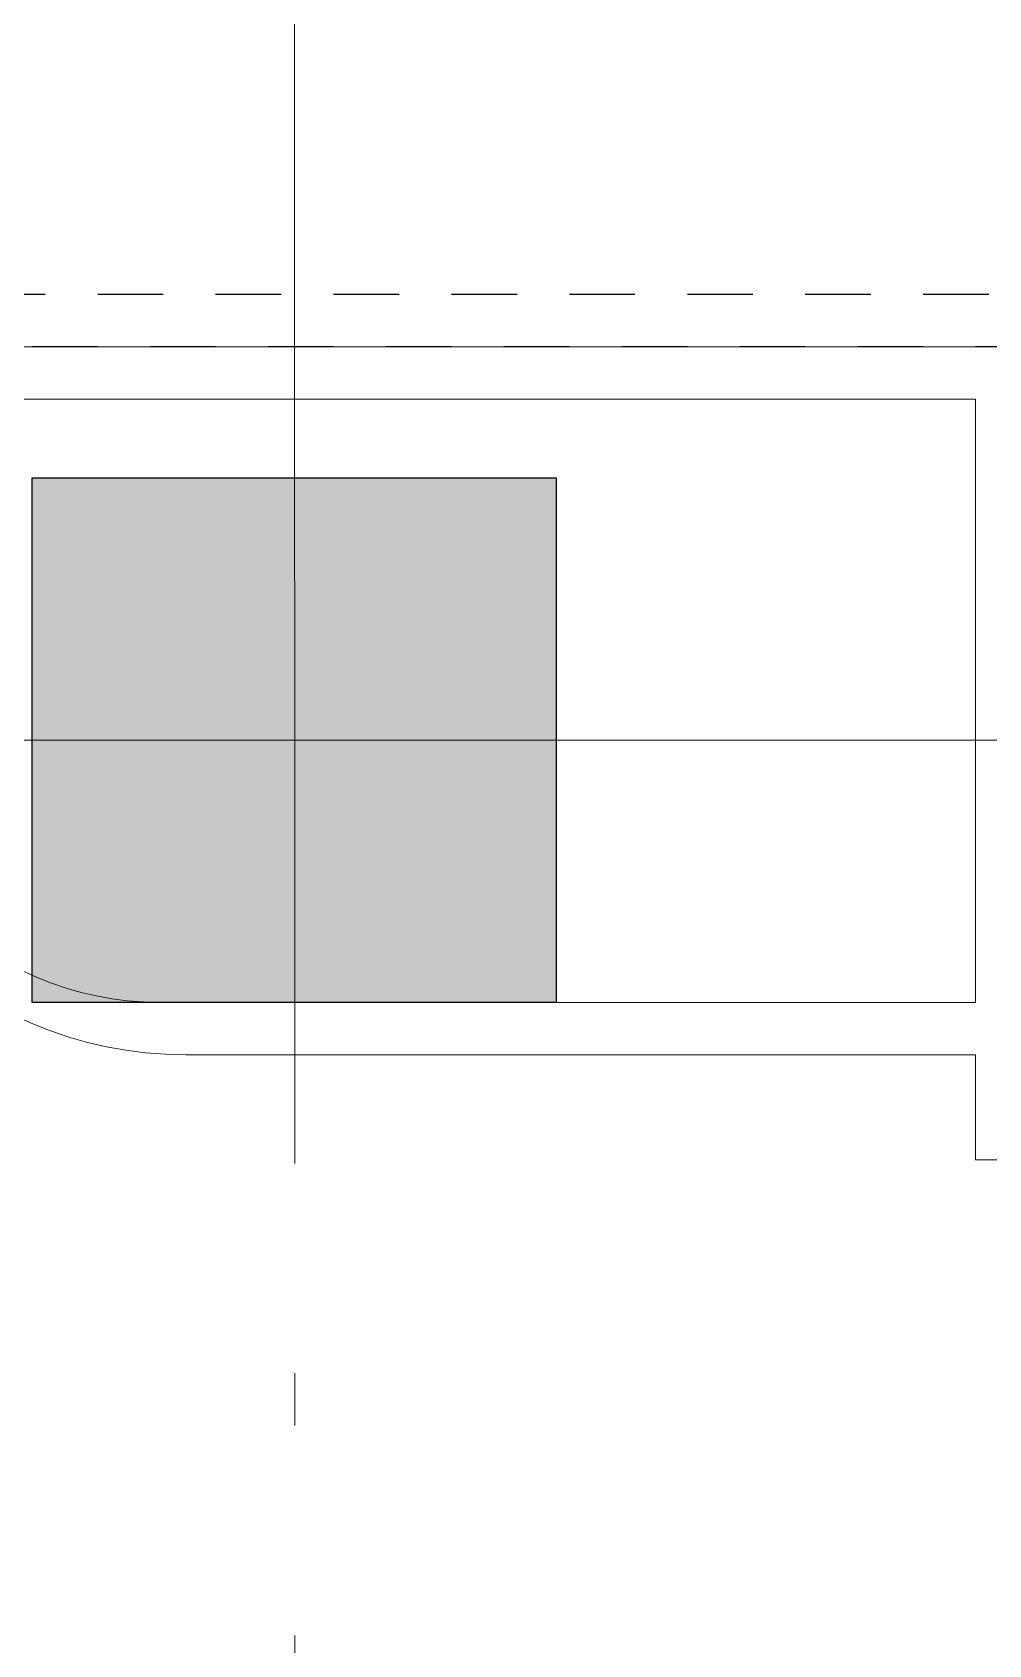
# Model space of a CAD drawing. Header units: metres. Extents: x -22 to 564, y 0 to 143.
# Drawn here: x 40.545 to 42.37, y 39.15 to 42.225 of the extents above; entities that cross this region are included whole.
import ezdxf
from ezdxf.xclip import XClip

# ---------------------------------------------------------------- set-up
doc = ezdxf.new("R2010")
doc.units = ezdxf.units.M
doc.header["$XCLIPFRAME"] = 2
doc.linetypes.add('EJES630', pattern=[6.3, 5.5, -0.4, 0, -0.4])
doc.linetypes.add('XREF PB NEURO-ONCOLOGIA$0$CONJUNTO TLAHUAC$0$HIDDEN2', pattern=[0.1875, 0.125, -0.0625])
doc.layers.add('EJES', color=11, linetype='EJES630', lineweight=0)
doc.layers.add('XREF PB NEURO-ONCOLOGIA$0$MUROS DE TABLAROCA', color=150, linetype='Continuous', lineweight=13)
for name, color, linetype in [('XREF  PB CONJ$0$PARQUE', 251, 'Continuous'), ('XREF PB NEURO-ONCOLOGIA$0$-CG-M-WALL', 7, 'Continuous'), ('XREF PB NEURO-ONCOLOGIA$0$COLUMNAS', 6, 'Continuous'), ('XREF PB NEURO-ONCOLOGIA$0$PROYECCIÓN', 8, 'XREF PB NEURO-ONCOLOGIA$0$CONJUNTO TLAHUAC$0$HIDDEN2')]:
    doc.layers.add(name, color=color, linetype=linetype)

# ---------------------------------------------------------------- blocks, each defined once
blk = doc.blocks.new('XREF PB NEURO-ONCOLOGIA$0$C-1')
at = {"layer": 'XREF PB NEURO-ONCOLOGIA$0$-CG-M-WALL', "true_color": 0x636466}
h = blk.add_hatch(color=251, dxfattribs=at)
h.dxf.hatch_style = 1
h.paths.add_polyline_path([(-0.5, -0.5), (-0.5, 0.5), (0.5, 0.5), (0.5, -0.5)])
blk.add_lwpolyline([(-0.5, -0.5), (-0.5, 0.5), (0.5, 0.5), (0.5, -0.5)], close=True)
blk = doc.blocks.new('XREF PB NEURO-ONCOLOGIA')
at = {"layer": 'XREF PB NEURO-ONCOLOGIA$0$MUROS DE TABLAROCA'}
for p, q in [((8.0517, 5.3131), (8.0517, 3.1562)), ((6.9017, 3.9562), (6.9017, 4.9562)), ((6.9017, 3.1562), (6.9017, 4.7131)), ((6.8017, 3.1562), (6.8017, 4.6631)), ((6.8017, 3.1562), (6.6017, 3.1562)), ((6.6017, 3.1562), (6.6017, 3.0562)), ((6.9017, 3.1562), (8.0517, 3.1562))]:
    blk.add_line(p, q, dxfattribs=at)
blk.add_lwpolyline([(8.1517, -1.9438), (8.1517, 5.4131)], dxfattribs=at)
for centre, radius in [((7.5517, 4.6631), 0.75), ((7.5017, 4.7131), 0.6)]:
    blk.add_arc(centre, radius, 90, 180, dxfattribs=at)
at = {"layer": 'XREF PB NEURO-ONCOLOGIA$0$PROYECCIÓN', "elevation": 0}
for points in [[(8.1517, 9.7062), (20.0517, 9.7062), (20.0517, -0.7938), (8.1517, -0.7938)], [(8.2517, 9.6062), (19.9517, 9.6062), (19.9517, -0.6938), (8.2517, -0.6938)]]:
    blk.add_lwpolyline(points, close=True, dxfattribs=at)
at = {"layer": 'XREF PB NEURO-ONCOLOGIA$0$COLUMNAS'}
blk.add_blockref('XREF PB NEURO-ONCOLOGIA$0$C-1', (7.4017, 4.4562, 0), dxfattribs=at)
blk = doc.blocks.new('XREF  PB CONJ')
at = {"layer": 'XREF  PB CONJ$0$PARQUE', "true_color": 0x136734}
h = blk.add_hatch(dxfattribs=at)
h.set_pattern_fill('CROSS', color=116, scale=0.02, angle=90)
edge = h.paths.add_edge_path()
edge.add_line((3.5883, 104.6056), (1.6936, 104.3684))
edge.add_line((1.6936, 104.3684), (2.4784, 17.6083))
edge.add_line((2.4784, 17.6083), (97.731, 17.9336))
edge.add_arc((97.7247, 19.237), 1.3034, 270.2752, 363.1006)
edge.add_line((99.0262, 19.3075), (96.4762, 19.3078))
edge.add_line((96.4762, 19.3078), (96.602, 20.224))
edge.add_line((96.602, 20.224), (62.4128, 20.224))
edge.add_arc((58.6329, 24.6535), 5.8231, 229.52466, 310.47534, ccw=False)
edge.add_line((54.8531, 20.224), (26.2527, 20.2188))
edge.add_line((26.2527, 20.2188), (4.2837, 20.0304))
edge.add_line((4.2837, 20.0304), (4.055, 46.6913))
edge.add_line((4.055, 46.6913), (2.3881, 46.6912))
edge.add_line((2.3881, 46.6912), (2.3881, 54.8033))
edge.add_line((2.3881, 54.8033), (3.9854, 54.8034))
edge.add_line((3.9854, 54.8034), (3.7464, 82.6679))
edge.add_line((3.7464, 82.6679), (3.6185, 95.2556))
edge.add_line((3.6185, 95.2556), (3.5883, 104.6056))

msp = doc.modelspace()

# ---------------------------------------------------------------- block references
at = {"rotation": 90}
msp.add_blockref('XREF PB NEURO-ONCOLOGIA', (45.501, 33.4734), dxfattribs=at)

# ---------------------------------------------------------------- next in the draw order: block references
ref = msp.add_blockref('XREF  PB CONJ', (67.8976, 28.71, 0), dxfattribs=dict(rotation=89.50849308405942))
XClip(ref).set_block_clipping_path([(-2.936402334, 82.9334608569), (21.1250270707, 82.9334608569), (21.1250270707, 49.0397586863), (26.6296707885, 49.0397586863), (26.6284018429, 17.4712422498), (-2.8531787476, 17.4341989701)])

# ---------------------------------------------------------------- next in the draw order: linework, layer by layer
at = {"layer": 'EJES'}
for p, q in [((41.046, 33.668), (41.0447, 59.0501)), ((-5.7215, 40.8751), (52.7417, 40.8751))]:
    msp.add_line(p, q, dxfattribs=at)

doc.saveas('drawing.dxf')
